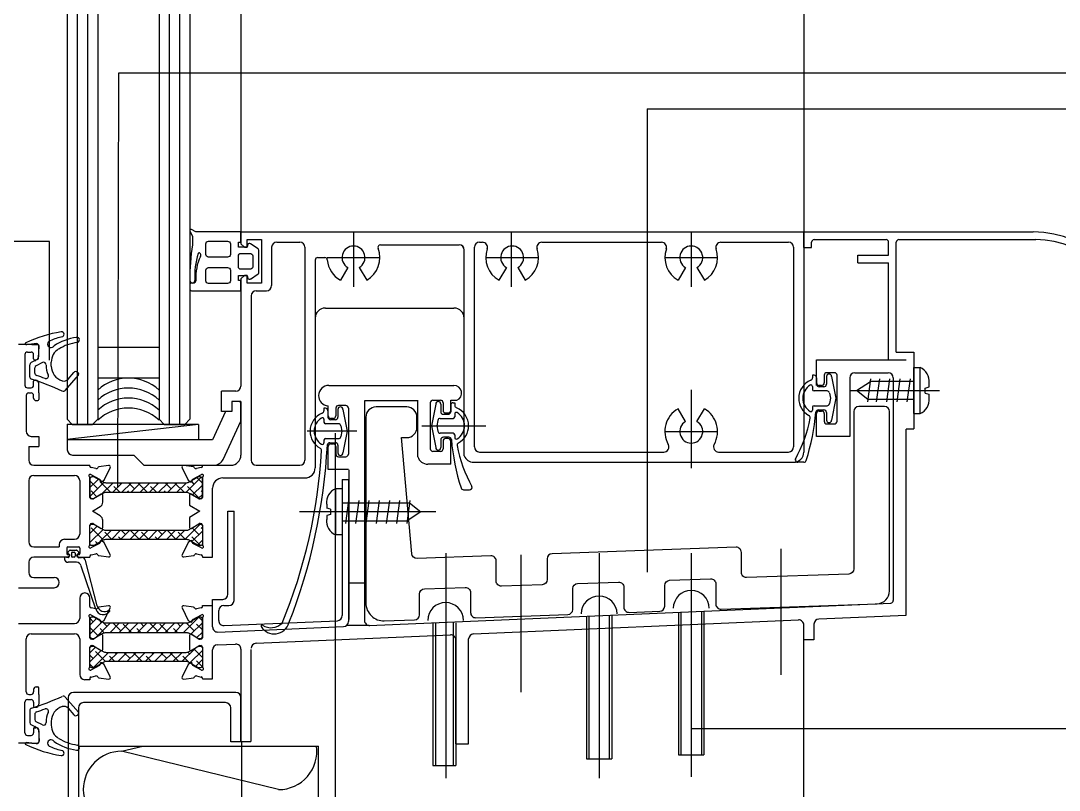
# Model space of a CAD drawing. Header units: metres. Extents: x 4581 to 5421, y 2124 to 3222.
# Drawn here: x 4803.7 to 5007, y 2920.6 to 3071.2 of the extents above; entities that cross this region are included whole.
import ezdxf

# ---------------------------------------------------------------- set-up
doc = ezdxf.new("R2010")
doc.units = ezdxf.units.M
for name, color, linetype in [('1', 1, 'Continuous'), ('10', 1, 'Continuous'), ('4', 4, 'Continuous'), ('CASTFIX', 1, 'Continuous'), ('型材', 1, 'Continuous'), ('填充', 1, 'Continuous'), ('胶条', 6, 'Continuous'), ('隔热条', 3, 'Continuous')]:
    doc.layers.add(name, color=color, linetype=linetype)

# ---------------------------------------------------------------- blocks, each defined once
blk = doc.blocks.new('M592')
blk.add_lwpolyline([(113.95, 24.96), (113.95, -5.82, -0.4), (112.98, -6.82), (92.98, -7.51, -0.42), (91.95, -6.51), (91.95, -2.58, 0.42), (90.91, -1.58), (54.91, -2.84, 0.4), (53.95, -3.84), (53.95, -7.91, -0.4), (52.98, -8.91), (44.98, -9.19, -0.42), (43.95, -8.19), (43.95, -4.26, 0.42), (42.91, -3.26), (28.47, -3.76, -0.4), (27.44, -2.85), (25.45, 19.88), (26.45, 19.88, 0.41), (28.45, 21.88), (28.45, 23.88, 0.41), (26.45, 25.88), (20.45, 25.88, 0.41), (18.45, 23.88), (18.45, -12.5, 0.42), (22.07, -15.99), (27.98, -15.79, 0.4), (28.95, -14.79), (28.95, -10.72, -0.4), (29.91, -9.72), (37.91, -9.44, -0.42), (38.95, -10.44), (38.95, -14.37, 0.42), (39.98, -15.37), (57.98, -14.74, 0.4), (58.95, -13.74), (58.95, -9.67, -0.4), (59.91, -8.67), (67.91, -8.39, -0.42), (68.95, -9.39), (68.95, -13.32, 0.42), (69.98, -14.32), (75.98, -14.11, 0.4), (76.95, -13.11), (76.95, -9.04, -0.4), (77.91, -8.04), (85.91, -7.76, -0.42), (86.95, -8.76), (86.95, -12.69, 0.42), (87.98, -13.69), (118.53, -12.63, 0.4), (120.95, -10.13), (120.95, 24.96, 0.41), (119.95, 25.96), (114.95, 25.96, 0.41)], format="xyb", close=True)

msp = doc.modelspace()

# ---------------------------------------------------------------- hatches: boundary and pattern name
at = {"layer": '隔热条'}
h = msp.add_hatch(dxfattribs=at)
h.set_pattern_fill('ANSI38', scale=0.4)
h.paths.add_polyline_path([(4836.09, 2978.96, -0.13), (4836.69, 2978.8), (4836.99, 2978.62, -0.09), (4837.06, 2978.6), (4837.53, 2978.31), (4838.49, 2977.76), (4838.85, 2977.76, 0.41), (4839.25, 2978.15), (4839.25, 2981.56, 0.41), (4838.85, 2981.96), (4838.49, 2981.96), (4837.27, 2981.25), (4837.27, 2981.18, -0.58), (4836.96, 2981.02), (4836.92, 2981.05), (4836.69, 2980.92, -0.13), (4836.09, 2980.76), (4820.42, 2980.76, -0.13), (4819.82, 2980.92), (4819.58, 2981.05), (4819.54, 2981.02, -0.58), (4819.24, 2981.18), (4819.23, 2981.25), (4818.01, 2981.96), (4817.65, 2981.96, 0.41), (4817.25, 2981.56), (4817.25, 2978.16, 0.41), (4817.65, 2977.76), (4818.01, 2977.76), (4818.97, 2978.31), (4819.45, 2978.6, -0.09), (4819.52, 2978.62), (4819.82, 2978.8, -0.13), (4820.42, 2978.96)])
h = msp.add_hatch(dxfattribs=at)
h.set_pattern_fill('ANSI38', scale=0.4)
h.paths.add_polyline_path([(4818.01, 2972.71), (4817.65, 2972.71, 0.41), (4817.25, 2972.31), (4817.25, 2968.91, 0.41), (4817.65, 2968.51), (4818.01, 2968.51), (4819.23, 2969.22), (4819.24, 2969.29, -0.58), (4819.54, 2969.45), (4819.58, 2969.42), (4819.82, 2969.55, -0.13), (4820.42, 2969.71), (4836.09, 2969.71, -0.13), (4836.69, 2969.55), (4836.92, 2969.42), (4836.96, 2969.45, -0.58), (4837.27, 2969.29), (4837.27, 2969.22), (4838.49, 2968.51), (4838.85, 2968.51, 0.41), (4839.25, 2968.91), (4839.25, 2972.32, 0.41), (4838.85, 2972.71), (4838.49, 2972.71), (4837.53, 2972.16), (4837.06, 2971.87, -0.09), (4836.99, 2971.85), (4836.69, 2971.67, -0.13), (4836.09, 2971.51), (4820.42, 2971.51, -0.13), (4819.82, 2971.67), (4819.52, 2971.85, -0.09), (4819.45, 2971.87), (4818.97, 2972.16)])
h = msp.add_hatch(dxfattribs=at)
h.set_pattern_fill('ANSI38', scale=0.4)
h.paths.add_polyline_path([(4836.09, 2951.51, -0.13), (4836.69, 2951.35), (4836.99, 2951.18, -0.09), (4837.06, 2951.15), (4837.53, 2950.87), (4838.49, 2950.31), (4838.85, 2950.31, 0.41), (4839.25, 2950.7), (4839.25, 2954.12, 0.41), (4838.85, 2954.51), (4838.49, 2954.51), (4837.27, 2953.81), (4837.27, 2953.74, -0.58), (4836.96, 2953.58), (4836.92, 2953.61), (4836.69, 2953.47, -0.13), (4836.09, 2953.31), (4820.42, 2953.31, -0.13), (4819.82, 2953.47), (4819.58, 2953.61), (4819.54, 2953.58, -0.58), (4819.24, 2953.74), (4819.23, 2953.81), (4818.01, 2954.51), (4817.65, 2954.51, 0.41), (4817.25, 2954.11), (4817.25, 2950.71, 0.41), (4817.65, 2950.31), (4818.01, 2950.31), (4818.97, 2950.86), (4819.45, 2951.15, -0.09), (4819.52, 2951.18), (4819.82, 2951.35, -0.13), (4820.42, 2951.51)])
h = msp.add_hatch(dxfattribs=at)
h.set_pattern_fill('ANSI38', scale=0.4)
h.paths.add_polyline_path([(4818.01, 2948.82), (4817.65, 2948.82, 0.41), (4817.25, 2948.42), (4817.25, 2945.02, 0.41), (4817.65, 2944.62), (4818.01, 2944.62), (4819.23, 2945.32), (4819.24, 2945.39, -0.58), (4819.54, 2945.55), (4819.58, 2945.52), (4819.82, 2945.66, -0.13), (4820.42, 2945.82), (4836.09, 2945.82, -0.13), (4836.69, 2945.66), (4836.92, 2945.52), (4836.96, 2945.55, -0.58), (4837.27, 2945.39), (4837.27, 2945.32), (4838.49, 2944.62), (4838.85, 2944.62, 0.41), (4839.25, 2945.01), (4839.25, 2948.43, 0.41), (4838.85, 2948.82), (4838.49, 2948.82), (4837.53, 2948.26), (4837.06, 2947.98, -0.09), (4836.99, 2947.95), (4836.69, 2947.78, -0.13), (4836.09, 2947.62), (4820.42, 2947.62, -0.13), (4819.82, 2947.78), (4819.52, 2947.95, -0.09), (4819.45, 2947.98), (4818.97, 2948.27)])

# ---------------------------------------------------------------- linework, layer by layer
for p, q in [((4812.77, 3200.7), (4812.77, 2993.24)), ((4814.77, 3200.7), (4814.77, 2992.24)), ((4816.77, 3200.7), (4816.77, 2992.24)), ((4818.78, 3200.7), (4818.78, 2993.24)), ((4830.78, 3200.7), (4830.78, 2993.24)), ((4832.78, 3200.7), (4832.78, 2992.24)), ((4834.78, 3200.7), (4834.78, 2992.24)), ((4836.79, 3200.7), (4836.79, 3036.97)), ((4846.81, 3200.7), (4846.81, 3029.88)), ((4956.97, 3200.7), (4956.97, 2986.82)), ((4836.79, 3061.97), (4836.79, 2993.24)), ((4836.79, 3061.64), (4836.79, 3042.98)), ((4836.79, 3041.98), (4836.79, 3036.97)), ((4836.82, 3030.1), (4837.31, 3028.99)), ((4837.95, 3029.88), (4837.11, 3030.36)), ((4837.31, 3028.99), (4837.31, 3027.38)), ((4846.81, 3029.88), (4837.95, 3029.88)), ((4846.81, 3029.88), (4956.97, 3029.88)), ((4846.81, 3029.88), (4846.81, 3027.58)), ((4846.81, 3027.88), (4846.81, 3029.88)), ((4868.84, 3029.88), (4868.84, 3019.12)), ((4899.7, 3029.88), (4899.7, 3019.12)), ((4934.94, 3029.88), (4934.94, 3019.12)), ((4957, 3026.87), (4957, 3029.88)), ((4957, 3029.88), (5001.89, 3029.88)), ((4846.32, 3027.88), (4846.81, 3027.88)), ((4846.32, 3026.88), (4846.32, 3027.88)), ((4848.01, 3026.88), (4846.32, 3026.88)), ((4846.81, 3027.58), (4847.51, 3026.88)), ((4847.51, 3026.88), (4848.01, 3026.88)), ((4848.01, 3028.38), (4850.81, 3028.38)), ((4848.01, 3026.88), (4848.01, 3028.38)), ((4848.15, 3027.41), (4848.01, 3026.88)), ((4850.16, 3026.57), (4848.69, 3027.59)), ((4850.81, 3028.38), (4850.81, 3019.88)), ((4852.81, 3026.88), (4852.81, 3019.38)), ((4853.81, 3027.88), (4858.33, 3027.88)), ((4859.33, 3026.88), (4859.33, 2986.24)), ((4874.12, 3027.38), (4889.5, 3027.35)), ((4892.5, 2987.82), (4892.5, 3026.88)), ((4893.5, 3027.88), (4894.07, 3027.88)), ((4905.7, 3027.88), (4929.12, 3027.88)), ((4940.75, 3027.88), (4953.97, 3027.88)), ((4954.97, 3026.88), (4954.97, 2987.82)), ((4956.97, 3026.87), (4958.5, 3026.87)), ((4958.5, 3026.87), (4958.5, 3027.88)), ((4959.01, 3028.38), (4973.07, 3028.38)), ((4973.57, 3025.36), (4973.57, 3027.88)), ((4975.07, 3006.35), (4975.07, 3027.88)), ((4975.58, 3028.38), (5002.38, 3028.38)), ((4850.31, 3021.96), (4850.31, 3026.31)), ((4861.83, 3024.88), (4863.21, 3024.88)), ((4863.69, 3024.88), (4873.99, 3024.88)), ((4890.5, 2986.08), (4890.5, 3026.38)), ((4894.74, 3024.88), (4905.04, 3024.88)), ((4929.79, 3024.88), (4940.09, 3024.88)), ((4967.54, 3025.36), (4973.57, 3025.36)), ((4967.54, 3023.86), (4967.54, 3025.36)), ((4861.33, 3024.38), (4861.33, 2983.74)), ((4867.71, 3022.93), (4866.27, 3020.42)), ((4869.97, 3022.93), (4871.42, 3020.42)), ((4898.76, 3022.93), (4897.31, 3020.42)), ((4901.01, 3022.93), (4902.46, 3020.42)), ((4933.81, 3022.93), (4932.36, 3020.42)), ((4936.06, 3022.93), (4937.51, 3020.42)), ((4967.54, 3023.86), (4973.57, 3023.86)), ((4973.57, 3004.85), (4973.57, 3023.86)), ((4846.32, 3021.38), (4848.01, 3021.38)), ((4846.32, 3020.38), (4846.32, 3021.38)), ((4847.51, 3021.38), (4846.81, 3020.68)), ((4846.81, 3020.68), (4846.81, 3016.88)), ((4848.01, 3021.38), (4847.51, 3021.38)), ((4848.01, 3019.88), (4848.01, 3021.38)), ((4848.01, 3021.38), (4848.15, 3020.86)), ((4848.69, 3020.67), (4850.18, 3021.71)), ((4836.81, 3019.58), (4836.81, 3018.68)), ((4837.41, 3019.88), (4837.11, 3019.88)), ((4846.81, 3020.38), (4846.32, 3020.38)), ((4846.81, 3018.38), (4846.81, 3020.38)), ((4850.81, 3019.88), (4848.01, 3019.88)), ((4837.11, 3018.38), (4846.81, 3018.38)), ((4846.81, 3016.88), (4846.81, 3001.74)), ((4848.81, 3017.38), (4848.81, 2986.24)), ((4849.81, 3018.38), (4851.81, 3018.38)), ((4863.33, 3014.99), (4888.5, 3014.99)), ((4848.81, 3008.38), (4848.81, 2985.24)), ((4859.33, 3008.38), (4859.33, 2985.24)), ((4861.33, 3008.38), (4861.33, 2983.74)), ((4805.89, 3007.88), (4803.27, 3007.88)), ((4805.89, 3007.88), (4803.77, 3007.88)), ((4806.78, 3008.04), (4804.8, 3007.81)), ((4805.02, 3006.38), (4805.73, 3006.38)), ((4805.89, 3007.88), (4807.03, 3007.88)), ((4805.89, 3007.88), (4807.03, 3007.88)), ((4807.18, 3005.27), (4807.28, 3007.54)), ((4807.23, 3005.49), (4807.23, 3007.68)), ((4807.23, 3005.49), (4807.23, 3007.68)), ((4818.78, 3007.33), (4830.78, 3007.33)), ((4975.07, 3006.35), (4978.5, 3006.35)), ((4978.5, 3006.35), (4978.5, 2991.35)), ((4804.52, 3005.88), (4804.52, 2999.88)), ((4807.07, 3004.99), (4805.75, 3004.33)), ((4806.23, 3005.09), (4806.23, 3005.88)), ((4806.43, 3004.89), (4806.63, 3004.89)), ((4807.96, 3004.32), (4806.75, 3003.71)), ((4807.18, 3005.17), (4807.18, 3005.27)), ((4809.68, 3003.65), (4809.68, 3004.42)), ((4959.47, 3004.85), (4977, 3004.85)), ((4959.47, 2999.84), (4959.47, 3004.85)), ((4805.47, 3001.54), (4805.47, 3003.89)), ((4806.47, 3002.26), (4806.47, 3003.27)), ((4812.97, 3001.06), (4814.1, 3002.38)), ((4814.96, 3002.3), (4814.8, 3002.43)), ((4962.98, 3002.34), (4961.47, 3002.34)), ((4966.98, 3002.34), (4973.49, 3002.34)), ((4806.23, 2999.88), (4806.23, 3000.68)), ((4806.43, 3000.88), (4806.63, 3000.88)), ((4806.43, 3000.88), (4806.63, 3000.88)), ((4807.23, 2998.39), (4807.23, 3000.28)), ((4812.43, 2998.89), (4814.99, 3001.88)), ((4818.78, 3001.32), (4830.78, 3001.32)), ((4846.81, 3001.74), (4846.81, 2999.74)), ((4958.98, 3001.84), (4958.68, 3001.84)), ((4958.68, 3001.84), (4958.68, 3001.34)), ((4959.48, 3001.34), (4959.48, 3000.08)), ((4960.97, 3001.84), (4960.97, 3000.34)), ((4961.42, 3001.58), (4961.42, 3000.08)), ((4962.42, 3001.58), (4963.23, 2997.33)), ((4963.48, 2992.83), (4963.48, 3001.84)), ((4965.98, 3001.34), (4965.98, 2989.83)), ((4974.49, 3001.34), (4974.49, 2957.76)), ((4805.02, 2999.38), (4805.73, 2999.38)), ((4805.27, 2998.38), (4805.73, 2998.38)), ((4807.23, 2998.39), (4807.23, 2997.08)), ((4845.81, 2998.74), (4843.01, 2998.74)), ((4843.01, 2994.74), (4843.01, 2998.74)), ((4864, 2999.85), (4888.5, 2999.85)), ((4934.94, 2998.99), (4934.94, 2983.64)), ((4958.68, 2999.65), (4958.68, 2999.08)), ((4961.52, 2998.78), (4958.98, 2998.78)), ((4960.47, 2999.84), (4959.97, 2999.84)), ((4960.92, 2999.58), (4959.98, 2999.58)), ((4962.01, 2998.37), (4962.21, 2997.34)), ((4804.77, 2997.88), (4804.77, 2990.88)), ((4806.23, 2997.38), (4806.23, 2997.88)), ((4806.73, 2996.88), (4807.03, 2996.88)), ((4846.81, 2996.74), (4845.01, 2996.74)), ((4846.81, 2996.74), (4846.81, 2986.24)), ((4871, 2996.85), (4871, 2953.87)), ((4881.5, 2996.85), (4871, 2996.85)), ((4881.44, 2985.9), (4881.44, 2996.83)), ((4883.86, 2996.47), (4883.86, 2987.45)), ((4884.92, 2996.2), (4884.11, 2991.95)), ((4884.36, 2996.97), (4885.87, 2996.97)), ((4885.92, 2996.2), (4885.92, 2994.7)), ((4886.37, 2996.47), (4886.37, 2994.96)), ((4887.87, 2994.96), (4887.87, 2996.97)), ((4887.87, 2996.97), (4889.08, 2996.97)), ((4888.36, 2996.46), (4888.66, 2996.46)), ((4888.66, 2996.46), (4888.66, 2995.96)), ((4962.22, 2997.34), (4962.01, 2996.29)), ((4963.23, 2997.33), (4962.42, 2993.08)), ((4843.81, 2994.74), (4843.01, 2994.74)), ((4863.04, 2995.41), (4863.04, 2994.91)), ((4863.34, 2995.41), (4863.04, 2995.41)), ((4863.84, 2994.91), (4863.84, 2993.65)), ((4863.88, 2993.91), (4863.88, 2995.85)), ((4865.38, 2995.42), (4865.38, 2993.91)), ((4865.78, 2995.15), (4865.78, 2993.65)), ((4867.34, 2995.92), (4865.88, 2995.92)), ((4866.78, 2995.15), (4867.59, 2990.9)), ((4867.84, 2995.42), (4867.84, 2986.4)), ((4886.42, 2994.2), (4887.36, 2994.2)), ((4886.87, 2994.46), (4887.37, 2994.46)), ((4887.86, 2995.96), (4887.86, 2994.7)), ((4888.66, 2994.28), (4888.66, 2993.7)), ((4933.81, 2992.78), (4932.36, 2995.29)), ((4936.06, 2992.78), (4937.51, 2995.29)), ((4958.68, 2995.58), (4958.68, 2995.02)), ((4958.98, 2995.88), (4961.52, 2995.88)), ((4959.47, 2989.83), (4959.47, 2994.33)), ((4959.85, 2995.08), (4960.92, 2995.08)), ((4959.97, 2994.83), (4960.47, 2994.83)), ((4960.97, 2994.33), (4960.97, 2992.83)), ((4961.42, 2994.58), (4961.42, 2993.08)), ((4961.42, 2994.38), (4961.42, 2993.08)), ((4838.49, 2992.24), (4812.74, 2989.28)), ((4813.77, 2992.24), (4812.77, 2993.24)), ((4813.77, 2992.24), (4812.77, 2993.24)), ((4812.81, 2992.26), (4812.81, 2989.71)), ((4838.49, 2992.24), (4812.81, 2992.24)), ((4812.81, 2992.24), (4812.81, 2989.28)), ((4813.77, 2992.24), (4817.78, 2992.24)), ((4817.78, 2992.24), (4818.78, 2993.24)), ((4817.78, 2992.24), (4818.78, 2993.24)), ((4831.78, 2992.24), (4830.78, 2993.24)), ((4831.78, 2992.24), (4835.79, 2992.24)), ((4835.79, 2992.24), (4836.79, 2993.24)), ((4838.49, 2992.24), (4838.49, 2989.24)), ((4863.04, 2993.22), (4863.04, 2992.65)), ((4865.88, 2992.35), (4863.34, 2992.35)), ((4865.28, 2993.15), (4864.34, 2993.15)), ((4864.88, 2993.41), (4864.38, 2993.41)), ((4885.33, 2993), (4885.13, 2991.96)), ((4885.82, 2993.4), (4888.36, 2993.4)), ((4961.47, 2992.33), (4962.98, 2992.33)), ((4961.92, 2992.58), (4961.92, 2992.58)), ((4869.48, 2990.91), (4859.74, 2990.91)), ((4866.37, 2991.95), (4866.57, 2990.91)), ((4866.58, 2990.91), (4866.37, 2989.86)), ((4867.59, 2990.9), (4866.78, 2986.65)), ((4882.22, 2991.96), (4894.72, 2991.96)), ((4884.11, 2991.95), (4884.92, 2987.7)), ((4885.12, 2991.96), (4885.33, 2990.91)), ((4888.36, 2990.5), (4885.82, 2990.5)), ((4888.66, 2990.2), (4888.66, 2989.64)), ((4929.79, 2990.83), (4940.09, 2990.83)), ((4977, 2991.35), (4978.5, 2991.35)), ((4805.77, 2989.88), (4807.27, 2989.88)), ((4807.27, 2989.88), (4807.27, 2987.88)), ((4863.04, 2989.15), (4863.04, 2988.59)), ((4863.34, 2989.45), (4865.88, 2989.45)), ((4864.21, 2988.65), (4865.28, 2988.65)), ((4864.38, 2988.4), (4864.88, 2988.4)), ((4865.78, 2988.15), (4865.78, 2986.65)), ((4885.92, 2989.2), (4885.92, 2987.7)), ((4885.92, 2989), (4885.92, 2987.7)), ((4886.37, 2988.96), (4886.37, 2987.45)), ((4887.49, 2989.7), (4886.42, 2989.7)), ((4887.37, 2989.46), (4886.87, 2989.46)), ((4887.87, 2984.45), (4887.87, 2988.96)), ((4965.98, 2989.83), (4959.47, 2989.83)), ((4805.27, 2987.88), (4805.27, 2985.24)), ((4805.27, 2987.88), (4807.27, 2987.88)), ((4863.88, 2983.4), (4863.88, 2987.9)), ((4865.38, 2987.9), (4865.38, 2986.4)), ((4865.88, 2985.9), (4867.34, 2985.9)), ((4885.87, 2986.95), (4884.36, 2986.95)), ((4893.5, 2986.82), (4929.57, 2986.82)), ((4940.3, 2986.82), (4953.97, 2986.82)), ((4806.27, 2984.24), (4817.25, 2984.24)), ((4817.25, 2984.07), (4817.25, 2984.24)), ((4839.25, 2984.24), (4844.81, 2984.24)), ((4839.25, 2984.07), (4839.25, 2984.24)), ((4849.81, 2984.24), (4858.33, 2984.24)), ((4887.87, 2984.45), (4883.36, 2984.45)), ((4892.36, 2984.82), (4954.97, 2984.82)), ((4956.97, 2984.81), (4955.8, 2984.81)), ((4806.27, 2982.24), (4814.25, 2982.24)), ((4867.84, 2983.4), (4863.88, 2983.4)), ((4868, 2954.04), (4868, 2983.35)), ((4805.27, 2981.24), (4805.27, 2969.24)), ((4815.25, 2981.24), (4815.25, 2970.74)), ((4843.25, 2981.74), (4859.33, 2981.74)), ((4866.64, 2981.47), (4866.64, 2954.81)), ((4866.64, 2981.47), (4867.84, 2981.47)), ((4867.84, 2981.47), (4867.84, 2953.65)), ((4841.25, 2966.24), (4841.25, 2979.74)), ((4890.37, 2979.43), (4891.54, 2979.43)), ((4844.25, 2958.99), (4844.25, 2975.24)), ((4844.25, 2975.24), (4845.45, 2975.24)), ((4845.45, 2957.79), (4845.45, 2975.24)), ((4815.25, 2971.88), (4815.25, 2970.74)), ((4812.24, 2969.74), (4814.25, 2969.74)), ((4806.27, 2968.24), (4811.24, 2968.24)), ((4811.24, 2968.74), (4811.24, 2968.24)), ((4812.74, 2968.04), (4812.74, 2966.94)), ((4812.94, 2968.24), (4815.04, 2968.24)), ((4813.37, 2967.64), (4814.61, 2967.64)), ((4815.24, 2968.04), (4815.24, 2966.94)), ((4819.12, 2968.94), (4817.41, 2968.05)), ((4819.24, 2969.29), (4819.23, 2969.11)), ((4820.01, 2969.15), (4819.54, 2969.45)), ((4821.22, 2966.72), (4820.01, 2969.15)), ((4952.5, 2967.86), (4952.5, 2943.2)), ((4812.97, 2966.24), (4806.27, 2966.24)), ((4812.24, 2966.12), (4812.24, 2965.99)), ((4812.97, 2966.14), (4812.36, 2966.22)), ((4812.9, 2967.13), (4812.9, 2967.17)), ((4813.12, 2966.74), (4812.94, 2966.74)), ((4812.96, 2967.31), (4813.23, 2967.58)), ((4813.07, 2966.88), (4812.96, 2966.99)), ((4813.06, 2966.29), (4813.21, 2966.59)), ((4813.15, 2966.25), (4813.3, 2966.55)), ((4813.61, 2967.04), (4813.61, 2966.44)), ((4813.81, 2967.24), (4814.17, 2967.24)), ((4814.17, 2966.24), (4813.81, 2966.24)), ((4814.37, 2967.04), (4814.37, 2966.44)), ((4814.84, 2966.25), (4814.69, 2966.55)), ((4815.02, 2967.31), (4814.75, 2967.58)), ((4814.93, 2966.29), (4814.78, 2966.59)), ((4814.87, 2966.74), (4815.04, 2966.74)), ((4814.91, 2966.88), (4815.02, 2966.99)), ((4815.02, 2966.24), (4817.25, 2966.24)), ((4815.02, 2966.14), (4815.59, 2966.18)), ((4815.08, 2967.13), (4815.08, 2967.17)), ((4818.68, 2956.75), (4816.39, 2965.6)), ((4817.25, 2966.4), (4817.25, 2966.24)), ((4817.49, 2966.7), (4818.42, 2966.9)), ((4819, 2966.55), (4820.91, 2966.29)), ((4839.25, 2966.4), (4839.25, 2966.24)), ((4839.25, 2966.24), (4841.25, 2966.24)), ((4886.92, 2967), (4886.92, 2923)), ((4901.59, 2966.72), (4901.59, 2939.86)), ((4916.91, 2967), (4916.91, 2923)), ((4934.94, 2967), (4934.94, 2923.26)), ((4805.27, 2965.24), (4805.27, 2963.27)), ((4814.6, 2965.24), (4812.99, 2965.24)), ((4818.4, 2956.06), (4815.56, 2964.52)), ((4806.27, 2962.27), (4810.25, 2962.27)), ((4916.91, 2962.21), (4916.91, 2961.43)), ((4934.94, 2962.98), (4934.94, 2962.21)), ((4803.27, 2960.27), (4810.25, 2960.27)), ((4811.25, 2961.27), (4811.25, 2961.27)), ((4871, 2961.15), (4867.84, 2961.15)), ((4815.25, 2958.24), (4815.25, 2954.27)), ((4816.25, 2959.24), (4816.25, 2959.24)), ((4817.25, 2956.62), (4817.25, 2958.24)), ((4841.25, 2957.99), (4843.25, 2957.99)), ((4841.25, 2952.6), (4841.25, 2957.99)), ((4818.42, 2956.12), (4817.49, 2956.33)), ((4820.91, 2956.73), (4819, 2956.48)), ((4839.25, 2956.79), (4841.25, 2956.79)), ((4839.25, 2956.62), (4839.25, 2956.79)), ((4842.45, 2953.85), (4842.45, 2955.79)), ((4843.45, 2956.79), (4844.45, 2956.79)), ((4871.89, 2952.87), (4974.02, 2957.26)), ((4932.43, 2955.47), (4932.43, 2927.54)), ((4932.93, 2955.49), (4932.93, 2927.54)), ((4936.94, 2955.66), (4936.94, 2927.54)), ((4937.44, 2955.69), (4937.44, 2927.54)), ((4843.5, 2952.85), (4865.68, 2953.8)), ((4884.36, 2953.4), (4884.36, 2925.48)), ((4884.86, 2953.43), (4884.86, 2925.48)), ((4888.37, 2953.4), (4888.37, 2925.48)), ((4888.87, 2953.43), (4888.87, 2925.48)), ((4892.33, 2951.24), (4955.92, 2953.97)), ((4914.41, 2954.7), (4914.41, 2926.77)), ((4914.91, 2954.72), (4914.91, 2926.77)), ((4918.91, 2954.89), (4918.91, 2926.77)), ((4919.41, 2954.91), (4919.41, 2926.77)), ((4959.93, 2954.15), (4977, 2954.88)), ((4803.27, 2953.27), (4814.25, 2953.27)), ((4842.3, 2951.6), (4866.88, 2952.65)), ((4855.2, 2951.98), (4855.2, 2951.98)), ((4871.89, 2952.87), (4867.46, 2952.87)), ((4956.97, 2950.08), (4956.97, 2952.97)), ((4958.97, 2953.15), (4958.97, 2950.08)), ((4804.77, 2939.88), (4804.77, 2950.27)), ((4805.77, 2951.27), (4814.25, 2951.27)), ((4815.25, 2950.27), (4815.25, 2943.27)), ((4849.77, 2949.41), (4887.83, 2951.05)), ((4888.87, 2950.05), (4888.87, 2929.74)), ((4888.87, 2929.74), (4888.87, 2950.05)), ((4891.37, 2929.74), (4891.37, 2950.24)), ((4891.37, 2929.74), (4891.37, 2950.24)), ((4958.97, 2950.08), (4956.97, 2950.08)), ((4841.25, 2942.41), (4841.25, 2948.09)), ((4842.21, 2949.09), (4845.77, 2949.24)), ((4846.81, 2948.24), (4846.81, 2930.16)), ((4848.73, 2948.2), (4848.73, 2930.16)), ((4817.25, 2942.27), (4816.25, 2942.27)), ((4817.25, 2942.51), (4817.25, 2942.27)), ((4839.25, 2942.51), (4839.25, 2942.41)), ((4839.25, 2942.41), (4841.25, 2942.41)), ((4805.27, 2939.38), (4805.73, 2939.38)), ((4806.23, 2940.38), (4806.23, 2939.88)), ((4806.73, 2940.88), (4807.03, 2940.88)), ((4807.23, 2939.37), (4807.23, 2940.68)), ((4807.23, 2939.37), (4807.23, 2937.48)), ((4804.52, 2931.88), (4804.52, 2937.88)), ((4805.02, 2938.38), (4805.73, 2938.38)), ((4806.23, 2937.88), (4806.23, 2937.08)), ((4812.43, 2938.88), (4814.99, 2935.89)), ((4813, 2938.79), (4813, 2752.73)), ((4846.81, 2930.14), (4846.81, 2938.79)), ((4805.47, 2936.23), (4805.47, 2933.88)), ((4806.43, 2936.88), (4806.63, 2936.88)), ((4806.43, 2936.88), (4806.63, 2936.88)), ((4806.47, 2935.51), (4806.47, 2934.5)), ((4812.97, 2936.71), (4814.1, 2935.39)), ((4814.96, 2935.47), (4814.8, 2935.34)), ((4815, 2936.79), (4815, 2752.73)), ((4844.81, 2930.14), (4844.81, 2936.79)), ((4807.07, 2932.77), (4805.75, 2933.44)), ((4807.96, 2933.45), (4806.75, 2934.05)), ((4809.68, 2934.12), (4809.68, 2933.35)), ((4805.02, 2931.38), (4805.73, 2931.38)), ((4806.23, 2932.68), (4806.23, 2931.88)), ((4806.43, 2932.88), (4806.63, 2932.88)), ((4807.18, 2932.6), (4807.18, 2932.5)), ((4807.18, 2932.5), (4807.28, 2930.23)), ((4807.23, 2932.28), (4807.23, 2930.08)), ((4807.23, 2932.28), (4807.23, 2930.08)), ((4805.89, 2929.88), (4803.27, 2929.88)), ((4805.89, 2929.88), (4803.77, 2929.88)), ((4806.78, 2929.73), (4804.8, 2929.96)), ((4805.89, 2929.88), (4807.03, 2929.88)), ((4805.89, 2929.88), (4807.03, 2929.88)), ((4846.81, 2930.14), (4844.81, 2930.14)), ((4846.81, 2930.16), (4848.73, 2930.16)), ((4847, 2752.73), (4847, 2930.16)), ((4888.87, 2929.74), (4891.37, 2929.74)), ((4888.87, 2929.74), (4891.37, 2929.74)), ((4932.43, 2927.54), (4937.44, 2927.54)), ((4884.36, 2925.48), (4888.87, 2925.48)), ((4914.41, 2926.77), (4919.41, 2926.77))]:
    msp.add_line(p, q)
for points in [[(4839.93, 3027.57, -0.41), (4840.43, 3028.07), (4844.16, 3028.07, -0.38), (4844.76, 3027.57), (4844.76, 3025.47, -0.38), (4844.16, 3024.97), (4840.43, 3024.97, -0.41), (4839.93, 3025.47)], [(4846.31, 3025.18, -0.41), (4846.81, 3025.68), (4848.51, 3025.68, -0.38), (4849.11, 3025.18), (4849.11, 3023.08, -0.38), (4848.51, 3022.58), (4846.81, 3022.58, -0.41), (4846.31, 3023.08)], [(4839.93, 3022.41, -0.41), (4840.43, 3022.91), (4844.16, 3022.91, -0.38), (4844.76, 3022.41), (4844.76, 3020.31, -0.38), (4844.16, 3019.81), (4840.43, 3019.81, -0.41), (4839.93, 3020.31)]]:
    msp.add_lwpolyline(points, format="xyb", close=True)
for points in [[(4815, 2929.29), (4862, 2929.29)], [(4862, 2752.73), (4862, 2929.29)]]:
    msp.add_lwpolyline(points)
for centre, radius, start, end in [((4837.01, 3030.18), 0.2, 60.53, 203.48), ((5001.89, 3009.88), 20, 0, 90), ((4876.69, 3021.02), 39.89, 170.83, 180.87), ((4848.51, 3027.23), 0.4, 63.86, 153.44), ((4850.01, 3026.31), 0.3, 0, 60), ((4853.81, 3026.88), 1, 90, 180), ((4858.33, 3026.88), 1, 0, 90), ((4868.84, 3024.88), 2.25, 300, 240), ((4868.84, 3024.88), 5.15, 300, 20.77), ((4874.12, 3026.88), 0.5, 89.88, 200.77), ((4874.12, 3026.88), 0.5, 90, 200.76), ((4889.5, 3026.38), 1, 0, 90), ((4889.5, 3026.35), 1, 0, 90), ((4893.5, 3026.88), 1, 90, 180), ((4894.07, 3026.88), 1, 340.95, 90), ((4899.89, 3024.88), 5.15, 160.95, 240), ((4899.89, 3024.88), 2.25, 300, 240), ((4899.89, 3024.88), 5.15, 300, 19.05), ((4905.7, 3026.88), 1, 90, 199.05), ((4929.12, 3026.88), 1, 340.95, 90), ((4934.94, 3024.88), 5.15, 160.95, 240), ((4934.94, 3024.88), 2.25, 300, 240), ((4934.94, 3024.88), 5.15, 300, 19.05), ((4940.75, 3026.88), 1, 90, 199.05), ((4953.97, 3026.88), 1, 0, 90), ((4959.01, 3027.88), 0.5, 90, 180), ((4973.07, 3027.88), 0.5, 0, 90), ((4975.58, 3027.88), 0.5, 90, 180), ((5002.38, 3010.38), 18, 0, 90), ((4851.46, 3021.38), 13.69, 161.81, 184.15), ((4847.24, 3021.13), 9.26, 154.68, 184.01), ((4838.64, 3025.6), 0.2, 51.62, 162), ((4838.46, 3025.36), 0.5, 327.09, 51.62), ((4861.83, 3024.38), 0.5, 90, 180), ((4863.21, 3024.38), 0.5, 5.08, 90), ((4868.84, 3024.88), 5.15, 185.08, 240), ((4837.41, 3020.48), 0.6, 270, 0), ((4848.51, 3021.04), 0.4, 206.56, 296.14), ((4850.01, 3021.96), 0.3, 304.81, 360), ((4837.3, 3020.4), 0.5, 177.83, 359.13), ((4837.11, 3019.58), 0.3, 90, 180), ((4837.11, 3018.68), 0.3, 180, 270), ((4851.81, 3019.38), 1, 270, 0), ((4849.81, 3017.38), 1, 90, 180), ((4863.33, 3012.99), 2, 90, 180), ((4888.5, 3012.99), 2, 0, 90), ((4815.62, 2985.2), 25.45, 99.05, 115.42), ((4811.68, 3009.84), 0.5, 278.14, 98.14), ((4809.64, 3007.93), 0.67, 102.88, 329.64), ((4813.82, 2999.6), 9.97, 101.28, 115.7), ((4816.12, 2998.74), 10.63, 98.14, 123.69), ((4816.12, 2998.74), 9.63, 98.14, 121.19), ((4814.68, 3008.77), 0.5, 278.14, 98.14), ((4805.02, 3005.88), 0.5, 90, 180), ((4804.78, 3008.01), 0.2, 115.42, 276.6), ((4805.73, 3005.88), 0.5, 0, 90), ((4806.78, 3007.54), 0.5, 0, 90), ((4807.03, 3007.68), 0.2, 0, 90), ((4807.03, 3007.68), 0.2, 0, 90), ((4812.68, 3004.42), 3, 121.19, 180), ((4805.97, 3003.89), 0.5, 116.57, 180), ((4806.43, 3005.09), 0.2, 180, 270), ((4806.67, 3004.57), 0.2, 116.57, 180), ((4806.63, 3005.49), 0.6, 270, 0), ((4806.98, 3005.17), 0.2, 296.57, 0), ((4808.19, 3003.88), 0.5, 357.15, 116.57), ((4806.97, 3003.27), 0.5, 116.57, 180), ((4806.97, 3002.26), 0.5, 180, 251.45), ((4812.68, 3003.65), 4, 177.15, 206.02), ((4812.68, 3003.65), 3, 180, 253.46), ((4814.48, 3002.05), 0.5, 49.4, 139.4), ((4814.76, 3002.07), 0.3, 319.4, 49.4), ((4961.47, 3001.84), 0.5, 90, 180), ((4962.98, 3001.84), 0.5, 0, 90), ((4966.98, 3001.34), 1, 90, 180), ((4973.49, 3001.34), 1, 0, 90), ((4805.97, 3001.54), 0.5, 180, 252.13), ((4787.4, 2943.94), 60.02, 65.97, 72.13), ((4806.43, 3000.68), 0.2, 90, 180), ((4806.67, 3000.99), 0.2, 180, 251.33), ((4806.63, 3000.28), 0.6, 0, 90), ((4806.63, 3000.28), 0.6, 0, 90), ((4787.4, 2943.94), 61.02, 69.8, 71.45), ((4808.64, 3001.68), 0.5, 249.8, 26.02), ((4818.03, 3021.65), 21.77, 253.46, 253.74), ((4812.21, 3001.71), 1, 253.74, 319.4), ((4824.78, 2992.51), 8.79, 46.97, 133.03), ((4959.79, 2997.34), 3.81, 111.96, 180), ((4958.18, 3001.34), 0.5, 291.96, 0), ((4958.98, 3001.34), 0.5, 0, 90), ((4959.97, 3000.34), 0.5, 180, 270), ((4960.47, 3000.34), 0.5, 270, 0), ((4961.92, 3001.58), 0.5, 90, 180), ((4961.92, 3001.58), 0.5, 0, 90), ((4805.02, 2999.88), 0.5, 180, 270), ((4805.27, 2997.88), 0.5, 90, 180), ((4805.73, 2999.88), 0.5, 270, 0), ((4805.73, 2997.88), 0.5, 0, 90), ((4812.05, 2999.21), 0.5, 245.97, 319.4), ((4824.78, 2990.55), 8.79, 46.97, 133.03), ((4845.81, 2999.74), 1, 270, 0), ((4864, 2997.85), 2, 90, 266.54), ((4888.5, 2998.35), 1.5, 292.97, 90), ((4959.79, 2997.34), 3.01, 121.39, 180), ((4958.38, 2999.65), 0.3, 0, 121.39), ((4958.98, 2999.08), 0.3, 180, 270), ((4959.98, 3000.08), 0.5, 180, 270), ((4960.92, 3000.08), 0.5, 270, 0), ((4961.52, 2998.28), 0.5, 10.89, 90), ((4806.73, 2997.38), 0.5, 180, 270), ((4807.03, 2997.08), 0.2, 270, 0), ((4824.78, 2988.58), 8.79, 46.97, 133.03), ((4884.36, 2996.47), 0.5, 90, 180), ((4885.42, 2996.2), 0.5, 90, 180), ((4885.42, 2996.2), 0.5, 0, 90), ((4885.87, 2996.47), 0.5, 0, 90), ((4888.36, 2995.96), 0.5, 90, 180), ((4959.79, 2997.34), 3.81, 180, 241.38), ((4959.79, 2997.34), 3.01, 180, 238.61), ((4961.52, 2996.38), 0.5, 270, 349.11), ((4824.78, 2986.62), 8.79, 46.97, 133.03), ((4864.15, 2990.91), 3.81, 111.96, 180), ((4862.54, 2994.91), 0.5, 291.96, 0), ((4863.34, 2994.91), 0.5, 0, 90), ((4865.88, 2995.42), 0.5, 90, 180), ((4866.28, 2995.15), 0.5, 90, 180), ((4866.28, 2995.15), 0.5, 0, 90), ((4867.34, 2995.42), 0.5, 0, 90), ((4886.42, 2994.7), 0.5, 180, 270), ((4886.87, 2994.96), 0.5, 180, 270), ((4887.36, 2994.7), 0.5, 270, 0), ((4887.37, 2994.96), 0.5, 270, 0), ((4889.16, 2995.96), 0.5, 180, 248.04), ((4888.96, 2994.28), 0.3, 58.61, 180), ((4887.55, 2991.96), 3.81, 0, 68.04), ((4887.55, 2991.96), 3.01, 0, 58.61), ((4934.94, 2990.83), 5.15, 120, 209.29), ((4934.94, 2990.83), 5.15, 330.71, 60), ((4915.46, 2998.56), 44.07, 342.32, 354.88), ((4958.38, 2995.02), 0.3, 238.61, 0), ((4958.98, 2995.58), 0.3, 90, 180), ((4959.85, 2994.58), 0.5, 90, 174.88), ((4959.97, 2994.33), 0.5, 90, 180), ((4960.47, 2994.33), 0.5, 0, 90), ((4960.92, 2994.58), 0.5, 0, 90), ((4864.15, 2990.91), 3.01, 121.39, 180), ((4862.74, 2993.22), 0.3, 0, 121.39), ((4863.34, 2992.65), 0.3, 180, 270), ((4864.34, 2993.65), 0.5, 180, 270), ((4864.38, 2993.91), 0.5, 180, 270), ((4864.88, 2993.91), 0.5, 270, 0), ((4865.28, 2993.65), 0.5, 270, 0), ((4865.88, 2991.85), 0.5, 10.89, 90), ((4885.82, 2992.9), 0.5, 90, 169.11), ((4888.36, 2993.7), 0.3, 270, 0), ((4934.94, 2990.83), 2.25, 120, 60), ((4931.7, 2998.52), 27, 331.01, 349.19), ((4957.73, 2993.55), 0.5, 349.19, 61.38), ((4961.47, 2992.83), 0.5, 180, 270), ((4961.92, 2993.08), 0.5, 180, 270), ((4961.92, 2993.08), 0.5, 270, 0), ((4962.98, 2992.83), 0.5, 270, 0), ((4805.77, 2990.88), 1, 180, 270), ((4864.15, 2990.91), 3.81, 180, 241.31), ((4864.15, 2990.91), 3.01, 180, 238.61), ((4885.82, 2991), 0.5, 190.89, 270), ((4888.36, 2990.2), 0.3, 0, 90), ((4887.55, 2991.96), 3.01, 301.39, 0), ((4887.55, 2991.96), 3.81, 298.62, 0), ((4752.44, 2994.02), 111.43, 338.62, 356.99), ((4862.74, 2988.59), 0.3, 238.61, 0), ((4863.34, 2989.15), 0.3, 90, 180), ((4864.21, 2988.15), 0.5, 90, 176.99), ((4864.38, 2987.9), 0.5, 90, 180), ((4864.88, 2987.9), 0.5, 0, 90), ((4865.28, 2988.15), 0.5, 0, 90), ((4865.88, 2989.95), 0.5, 270, 349.11), ((4886.42, 2989.2), 0.5, 90, 180), ((4886.87, 2988.96), 0.5, 90, 180), ((4887.37, 2988.96), 0.5, 0, 90), ((4887.49, 2989.2), 0.5, 5.12, 90), ((4931.88, 2993.18), 44.07, 185.12, 197.68), ((4888.96, 2989.64), 0.3, 180, 301.39), ((4889.61, 2988.17), 0.5, 118.62, 190.81), ((4915.64, 2993.14), 27, 190.81, 208.99), ((4929.57, 2987.82), 1, 270, 29.29), ((4940.3, 2987.82), 1, 150.71, 270), ((4844.81, 2986.24), 2, 270, 0), ((4758.69, 2993.11), 104.07, 337.53, 356.69), ((4862.08, 2987.12), 0.5, 357.48, 61.31), ((4865.88, 2986.4), 0.5, 180, 270), ((4866.28, 2986.65), 0.5, 180, 270), ((4866.28, 2986.65), 0.5, 270, 0), ((4867.34, 2986.4), 0.5, 270, 0), ((4883.36, 2986.45), 2, 196.06, 270), ((4884.36, 2987.45), 0.5, 180, 270), ((4885.42, 2987.7), 0.5, 180, 270), ((4885.42, 2987.7), 0.5, 270, 0), ((4885.87, 2987.45), 0.5, 270, 0), ((4892.36, 2986.82), 2, 201.64, 270), ((4893.5, 2987.82), 1, 180, 270), ((4953.97, 2987.82), 1, 270, 0), ((4954.97, 2986.82), 2, 270, 0.01), ((4806.27, 2985.24), 1, 180, 270), ((4849.81, 2985.24), 1, 180, 270), ((4858.33, 2985.24), 1, 270, 0), ((4955.8, 2985.31), 0.5, 165.07, 270), ((4956.97, 2985.31), 0.5, 270, 344.95), ((4806.27, 2981.24), 1, 90, 180), ((4814.25, 2981.24), 1, 360, 90), ((4859.33, 2983.74), 2, 270, 0), ((4843.25, 2979.74), 2, 90, 180), ((4890.37, 2979.93), 0.5, 195.05, 270), ((4891.54, 2979.93), 0.5, 270, 14.93), ((4812.24, 2968.74), 1, 90, 180), ((4814.25, 2970.74), 1, 270, 360), ((4806.27, 2969.24), 1, 180, 270), ((4812.94, 2968.04), 0.2, 90, 180), ((4813.37, 2967.44), 0.2, 90, 134.98), ((4814.61, 2967.44), 0.2, 45.02, 90), ((4815.04, 2968.04), 0.2, 0, 90), ((4817.29, 2968.27), 0.25, 98, 299.91), ((4819.03, 2969.12), 0.2, 297.48, 357.48), ((4819.44, 2969.28), 0.2, 57.48, 177.48), ((4806.27, 2965.24), 1, 90, 180), ((4812.34, 2966.12), 0.1, 82.16, 180), ((4812.99, 2965.99), 0.75, 180, 270), ((4812.94, 2966.94), 0.2, 180, 270), ((4813.1, 2967.17), 0.2, 134.98, 180), ((4813.1, 2967.13), 0.2, 180, 225.38), ((4812.97, 2966.34), 0.1, 270, 333.43), ((4812.97, 2966.34), 0.2, 270, 333.43), ((4813.21, 2967.02), 0.2, 225.38, 256.52), ((4813.12, 2966.64), 0.1, 333.43, 90), ((4813.12, 2966.64), 0.2, 333.43, 76.52), ((4813.81, 2967.04), 0.2, 90, 180), ((4813.81, 2966.44), 0.2, 180, 270), ((4814.17, 2967.04), 0.2, 0, 90), ((4814.17, 2966.44), 0.2, 270, 0), ((4814.87, 2966.64), 0.2, 103.48, 206.57), ((4814.87, 2966.64), 0.1, 90, 206.57), ((4814.77, 2967.02), 0.2, 283.48, 314.62), ((4815.02, 2966.34), 0.2, 206.57, 270), ((4815.02, 2966.34), 0.1, 206.57, 270), ((4814.88, 2967.17), 0.2, 0, 45.02), ((4814.88, 2967.13), 0.2, 314.62, 0), ((4815.04, 2966.94), 0.2, 270, 0), ((4815.65, 2965.43), 0.75, 12.8, 94.66), ((4817.55, 2966.4), 0.3, 102.48, 180), ((4818.49, 2966.61), 0.3, 22.92, 102.48), ((4819.04, 2966.84), 0.3, 202.92, 262.48), ((4820.95, 2966.59), 0.3, 262.48, 24.74), ((4814.6, 2964.24), 1, 16.33, 90), ((4806.27, 2963.27), 1, 180, 270), ((4810.25, 2961.27), 1, 360, 90), ((4810.25, 2961.27), 1, 270, 360), ((4934.94, 2956.24), 3.51, 0, 180), ((4816.25, 2958.24), 1, 90, 180), ((4816.25, 2958.24), 1, 360, 90), ((4843.25, 2958.99), 1, 270, 0), ((4844.45, 2957.79), 1, 270, 0), ((4916.91, 2955.14), 3.51, 0, 180), ((4973.99, 2957.76), 0.5, 272.46, 0), ((4817.55, 2956.62), 0.3, 180, 257.52), ((4819.84, 2956.49), 1.5, 196.33, 328.71), ((4818.49, 2956.42), 0.3, 257.52, 337.08), ((4820.14, 2957.09), 1.5, 192.8, 303.96), ((4819.04, 2956.18), 0.3, 97.52, 157.08), ((4820.95, 2956.43), 0.3, 335.26, 97.52), ((4821.04, 2955.76), 0.1, 328.71, 123.96), ((4843.45, 2955.79), 1, 90, 180), ((4886.87, 2953.85), 3.51, 0, 180), ((4814.25, 2954.27), 1, 270, 360), ((4843.45, 2953.85), 1, 180, 272.46), ((4853.32, 2954.24), 3, 211.29, 343.67), ((4865.64, 2954.81), 1, 272.46, 0), ((4866.84, 2953.65), 1, 272.46, 0), ((4872, 2953.87), 1, 180, 272.46), ((4955.97, 2952.97), 1, 0, 92.46), ((4959.97, 2953.15), 1, 92.46, 180), ((4842.25, 2952.6), 1, 180, 272.46), ((4850.93, 2952.79), 0.2, 56.04, 211.29), ((4852.71, 2955.44), 3, 236.04, 315.55), ((4805.77, 2950.27), 1, 90, 180), ((4814.25, 2950.27), 1, 360, 90), ((4849.81, 2948.41), 1, 92.46, 180), ((4887.87, 2950.05), 1, 0, 92.46), ((4887.87, 2950.05), 1, 0, 92.46), ((4892.37, 2950.24), 1, 92.46, 180), ((4892.37, 2950.24), 1, 92.46, 180), ((4842.25, 2948.09), 1, 92.46, 180), ((4845.81, 2948.24), 1, 359.76, 92.46), ((4845.81, 2948.24), 1, 0, 92.46), ((4816.25, 2943.27), 1, 180, 270), ((4805.27, 2939.88), 0.5, 180, 270), ((4805.73, 2939.88), 0.5, 270, 0), ((4806.73, 2940.38), 0.5, 90, 180), ((4807.03, 2940.68), 0.2, 0, 90), ((4814, 2938.79), 1, 90, 180), ((4805.02, 2937.88), 0.5, 90, 180), ((4805.73, 2937.88), 0.5, 0, 90), ((4787.4, 2993.83), 60.02, 287.87, 294.03), ((4806.63, 2937.48), 0.6, 270, 0), ((4806.63, 2937.48), 0.6, 270, 0), ((4812.05, 2938.56), 0.5, 40.6, 114.03), ((4816, 2936.79), 1, 90, 180), ((4805.97, 2936.23), 0.5, 107.87, 180), ((4806.43, 2937.08), 0.2, 180, 270), ((4806.67, 2936.78), 0.2, 108.67, 180), ((4806.97, 2935.51), 0.5, 108.55, 180), ((4787.4, 2993.83), 61.02, 288.55, 290.2), ((4808.64, 2936.09), 0.5, 333.98, 110.2), ((4812.68, 2934.12), 4, 153.98, 182.85), ((4812.68, 2934.12), 3, 106.54, 180), ((4818.03, 2916.12), 21.77, 106.26, 106.54), ((4812.21, 2936.06), 1, 40.6, 106.26), ((4814.48, 2935.72), 0.5, 220.6, 310.6), ((4814.76, 2935.7), 0.3, 310.6, 40.6), ((4805.97, 2933.88), 0.5, 180, 243.43), ((4806.97, 2934.5), 0.5, 180, 243.43), ((4806.67, 2933.2), 0.2, 180, 243.43), ((4808.19, 2933.89), 0.5, 243.43, 2.85), ((4812.68, 2933.35), 3, 180, 238.81), ((4805.02, 2931.88), 0.5, 180, 270), ((4805.73, 2931.88), 0.5, 270, 0), ((4806.43, 2932.68), 0.2, 90, 180), ((4806.63, 2932.28), 0.6, 0, 90), ((4806.98, 2932.6), 0.2, 360, 63.43), ((4804.78, 2929.76), 0.2, 83.4, 244.58), ((4815.62, 2952.56), 25.45, 244.58, 260.95), ((4806.78, 2930.23), 0.5, 270, 360), ((4807.03, 2930.08), 0.2, 270, 0), ((4807.03, 2930.08), 0.2, 270, 0), ((4809.64, 2929.84), 0.67, 30.36, 257.12), ((4813.82, 2938.17), 9.97, 244.3, 258.72), ((4816.12, 2939.02), 10.63, 236.31, 261.86), ((4816.12, 2939.02), 9.63, 238.81, 261.86), ((4814.68, 2928.99), 0.5, 261.86, 81.86), ((4811.68, 2927.93), 0.5, 261.86, 81.86)]:
    msp.add_arc(centre, radius, start, end)
at = {"layer": '1'}
for p, q in [((4956.97, 2882.88), (4956.97, 2950.32)), ((4845.81, 2939.79), (4814, 2939.79)), ((4843.81, 2937.79), (4816, 2937.79))]:
    msp.add_line(p, q, dxfattribs=at)
for centre in [(4845.81, 2938.79), (4843.81, 2936.79)]:
    msp.add_arc(centre, 1, 0, 90, dxfattribs=at)
at = {"layer": '10'}
for p, q in [((4822.71, 2980.04), (4822.9, 3061.02)), ((4822.9, 3061.02), (5094.33, 3061.02)), ((4926.29, 3053.98), (5339.68, 3053.98)), ((4926.29, 3053.98), (4926.29, 2963.33)), ((4926.29, 3037.91), (4926.29, 2963.33)), ((4809.34, 3028), (4589.75, 3028)), ((4809.34, 3004.8), (4809.34, 3028)), ((4865.23, 2990.53), (4865.23, 2895.03)), ((4934.94, 2932.75), (5374.79, 2932.75))]:
    msp.add_line(p, q, dxfattribs=at)
at = {"layer": '4'}
msp.add_line((4977, 2954.88), (4977, 2991.3), dxfattribs=at)
at = {"layer": 'CASTFIX'}
for p, q in [((4978.5, 2994.35), (4978.5, 3003.35)), ((4978.5, 3003.35), (4979.75, 3003.35)), ((4979.75, 2994.35), (4979.75, 3003.35)), ((4967.32, 2998.85), (4970.01, 3000.6)), ((4969.48, 2996.65), (4970.08, 3001.16)), ((4978.5, 3000.6), (4970.01, 3000.6)), ((4971.23, 2996.65), (4971.83, 3001.16)), ((4973.23, 2996.65), (4973.83, 3001.16)), ((4975.23, 2996.65), (4975.83, 3001.16)), ((4977.23, 2996.65), (4977.83, 3001.16)), ((4981.5, 2999.55), (4981.5, 3000.35)), ((4965.96, 2998.85), (4983.56, 2998.85)), ((4969.53, 2997.1), (4967.32, 2998.85)), ((4980.75, 2999.35), (4981.5, 2999.55)), ((4980.75, 2998.35), (4980.75, 2999.35)), ((4980.75, 2998.35), (4981.5, 2998.15)), ((4981.5, 2997.35), (4981.5, 2998.15)), ((4978.5, 2997.1), (4969.53, 2997.1)), ((4978.5, 2994.35), (4979.75, 2994.35)), ((4866.59, 2979.63), (4865.34, 2979.63)), ((4865.34, 2979.63), (4865.34, 2970.63)), ((4866.59, 2979.63), (4866.59, 2970.63)), ((4863.59, 2976.63), (4863.59, 2975.83)), ((4864.34, 2975.63), (4863.59, 2975.83)), ((4866.59, 2976.88), (4879.81, 2976.88)), ((4867.86, 2977.32), (4867.26, 2972.81)), ((4869.86, 2977.32), (4869.26, 2972.81)), ((4871.86, 2977.32), (4871.26, 2972.81)), ((4873.86, 2977.32), (4873.26, 2972.81)), ((4875.86, 2977.32), (4875.26, 2972.81)), ((4877.86, 2977.32), (4877.26, 2972.81)), ((4879.86, 2977.32), (4879.26, 2972.81)), ((4879.81, 2976.88), (4882.02, 2975.13)), ((4884.93, 2975.13), (4858.26, 2975.13)), ((4864.34, 2974.63), (4863.59, 2974.43)), ((4863.59, 2974.43), (4863.59, 2973.63)), ((4864.34, 2975.63), (4864.34, 2974.63)), ((4882.02, 2975.13), (4879.32, 2973.38)), ((4866.59, 2973.38), (4879.32, 2973.38)), ((4866.59, 2970.63), (4865.34, 2970.63))]:
    msp.add_line(p, q, dxfattribs=at)
for centre, start, end in [((4978.65, 3000.7), 352.98, 67.54), ((4978.65, 2997), 292.46, 7.02), ((4866.43, 2976.98), 112.46, 187.02), ((4866.43, 2973.28), 172.98, 247.54)]:
    msp.add_arc(centre, 2.87, start, end, dxfattribs=at)
at = {"layer": '型材'}
for p, q in [((4820.91, 2984.18), (4819, 2983.92)), ((4837.5, 2983.92), (4835.6, 2984.18)), ((4817.25, 2977.94), (4817.25, 2981.95)), ((4817.41, 2982.42), (4819.12, 2981.53)), ((4818.42, 2983.57), (4817.49, 2983.77)), ((4820.01, 2981.33), (4821.22, 2983.75)), ((4835.28, 2983.75), (4836.49, 2981.33)), ((4837.39, 2981.53), (4839.09, 2982.42)), ((4839.02, 2983.77), (4838.08, 2983.57)), ((4839.25, 2981.95), (4839.25, 2977.94)), ((4819.23, 2981.36), (4819.24, 2981.18)), ((4819.54, 2981.02), (4820.01, 2981.33)), ((4836.49, 2981.33), (4836.96, 2981.02)), ((4837.27, 2981.18), (4837.28, 2981.36)), ((4819.45, 2978.6), (4817.93, 2977.68)), ((4819.75, 2977.01), (4819.75, 2978.43)), ((4836.75, 2978.43), (4836.75, 2976.45)), ((4838.58, 2977.68), (4837.06, 2978.6)), ((4817.77, 2977.64), (4817.55, 2977.64)), ((4817.75, 2975.24), (4819.27, 2976.15)), ((4836.75, 2976.45), (4838.76, 2975.24)), ((4838.95, 2977.64), (4838.74, 2977.64)), ((4819.27, 2974.32), (4817.75, 2975.24)), ((4838.76, 2975.24), (4836.75, 2974.03)), ((4836.75, 2974.03), (4836.75, 2972.04)), ((4817.25, 2968.52), (4817.25, 2972.54)), ((4817.55, 2972.84), (4817.77, 2972.84)), ((4817.93, 2972.79), (4819.45, 2971.87)), ((4819.75, 2972.04), (4819.75, 2973.46)), ((4837.06, 2971.87), (4838.58, 2972.79)), ((4838.74, 2972.84), (4838.95, 2972.84)), ((4839.25, 2972.54), (4839.25, 2968.52)), ((4836.49, 2969.15), (4835.28, 2966.72)), ((4836.96, 2969.45), (4836.49, 2969.15)), ((4837.28, 2969.11), (4837.27, 2969.29)), ((4839.09, 2968.05), (4837.39, 2968.94)), ((4835.6, 2966.29), (4837.5, 2966.55)), ((4838.08, 2966.9), (4839.02, 2966.7)), ((4820.01, 2953.88), (4821.22, 2956.31)), ((4835.28, 2956.31), (4836.49, 2953.88)), ((4837.5, 2956.48), (4835.6, 2956.73)), ((4839.02, 2956.33), (4838.08, 2956.12)), ((4817.25, 2950.49), (4817.25, 2954.51)), ((4817.41, 2954.97), (4819.12, 2954.08)), ((4819.23, 2953.91), (4819.24, 2953.74)), ((4819.54, 2953.58), (4820.01, 2953.88)), ((4836.49, 2953.88), (4836.96, 2953.58)), ((4837.27, 2953.74), (4837.28, 2953.91)), ((4837.39, 2954.08), (4839.09, 2954.97)), ((4839.25, 2954.51), (4839.25, 2950.49)), ((4817.77, 2950.19), (4817.55, 2950.19)), ((4819.45, 2951.15), (4817.93, 2950.23)), ((4819.75, 2949.57), (4819.75, 2950.98)), ((4819.75, 2948.15), (4819.75, 2949.57)), ((4836.75, 2950.98), (4836.75, 2949)), ((4836.75, 2950.13), (4836.75, 2948.15)), ((4838.58, 2950.23), (4837.06, 2951.15)), ((4838.95, 2950.19), (4838.74, 2950.19)), ((4817.25, 2944.62), (4817.25, 2948.64)), ((4817.55, 2948.94), (4817.77, 2948.94)), ((4817.93, 2948.9), (4819.45, 2947.98)), ((4837.06, 2947.98), (4838.58, 2948.9)), ((4838.74, 2948.94), (4838.95, 2948.94)), ((4839.25, 2948.64), (4839.25, 2944.62)), ((4819.24, 2945.39), (4819.23, 2945.22)), ((4820.01, 2945.25), (4819.54, 2945.55)), ((4821.22, 2942.82), (4820.01, 2945.25)), ((4836.49, 2945.25), (4835.28, 2942.82)), ((4836.96, 2945.55), (4836.49, 2945.25)), ((4837.28, 2945.22), (4837.27, 2945.39)), ((4819.12, 2945.05), (4817.41, 2944.16)), ((4839.09, 2944.16), (4837.39, 2945.05)), ((4817.49, 2942.8), (4818.42, 2943.01)), ((4819, 2942.65), (4820.91, 2942.4)), ((4835.6, 2942.4), (4837.5, 2942.65)), ((4838.08, 2943.01), (4839.02, 2942.8))]:
    msp.add_line(p, q, dxfattribs=at)
for centre, radius, start, end in [((4817.55, 2984.07), 0.3, 180, 257.52), ((4819.04, 2983.63), 0.3, 97.52, 157.08), ((4820.95, 2983.88), 0.3, 335.26, 97.52), ((4835.56, 2983.88), 0.3, 82.48, 204.74), ((4837.47, 2983.63), 0.3, 22.92, 82.48), ((4838.95, 2984.07), 0.3, 282.48, 0), ((4817.29, 2982.2), 0.25, 60.09, 262), ((4818.49, 2983.86), 0.3, 257.52, 337.08), ((4838.02, 2983.86), 0.3, 202.92, 282.48), ((4839.22, 2982.2), 0.25, 278, 119.91), ((4819.03, 2981.35), 0.2, 2.52, 62.52), ((4819.44, 2981.19), 0.2, 182.52, 302.52), ((4837.07, 2981.19), 0.2, 237.48, 357.48), ((4837.48, 2981.35), 0.2, 117.48, 177.48), ((4817.55, 2977.94), 0.3, 180, 270), ((4819.55, 2978.43), 0.2, 0, 121.08), ((4836.95, 2978.43), 0.2, 58.99, 180.02), ((4838.95, 2977.94), 0.3, 270, 360), ((4817.77, 2977.94), 0.3, 270, 301.08), ((4818.75, 2977.01), 1, 301.08, 360), ((4838.74, 2977.94), 0.3, 238.92, 270), ((4818.75, 2973.46), 1, 0, 58.92), ((4817.55, 2972.54), 0.3, 90, 180), ((4817.77, 2972.54), 0.3, 58.92, 90), ((4819.55, 2972.04), 0.2, 238.92, 0), ((4836.95, 2972.04), 0.2, 180, 301.08), ((4838.74, 2972.54), 0.3, 90, 121.08), ((4838.95, 2972.54), 0.3, 0, 90), ((4837.07, 2969.28), 0.2, 2.52, 122.52), ((4837.48, 2969.12), 0.2, 182.52, 242.52), ((4839.22, 2968.27), 0.25, 240.09, 82), ((4835.56, 2966.59), 0.3, 155.26, 277.52), ((4837.47, 2966.84), 0.3, 277.52, 337.08), ((4838.02, 2966.61), 0.3, 77.52, 157.08), ((4838.95, 2966.4), 0.3, 0, 77.52), ((4835.56, 2956.43), 0.3, 82.48, 204.74), ((4837.47, 2956.18), 0.3, 22.92, 82.48), ((4838.02, 2956.42), 0.3, 202.92, 282.48), ((4838.95, 2956.62), 0.3, 282.48, 0), ((4817.29, 2954.75), 0.25, 60.09, 262), ((4819.03, 2953.91), 0.2, 2.52, 62.52), ((4819.44, 2953.75), 0.2, 182.52, 302.52), ((4837.07, 2953.75), 0.2, 237.48, 357.48), ((4837.48, 2953.91), 0.2, 117.48, 177.48), ((4839.22, 2954.75), 0.25, 278, 119.91), ((4817.55, 2950.49), 0.3, 180, 270), ((4817.77, 2950.49), 0.3, 270, 301.08), ((4819.55, 2950.98), 0.2, 0, 121.08), ((4836.95, 2950.98), 0.2, 58.99, 180.02), ((4838.74, 2950.49), 0.3, 238.92, 270), ((4838.95, 2950.49), 0.3, 270, 360), ((4817.55, 2948.64), 0.3, 90, 180), ((4817.77, 2948.64), 0.3, 58.92, 90), ((4819.55, 2948.15), 0.2, 238.92, 0), ((4836.95, 2948.15), 0.2, 180, 301.08), ((4838.74, 2948.64), 0.3, 90, 121.08), ((4838.95, 2948.64), 0.3, 0, 90), ((4819.44, 2945.38), 0.2, 57.48, 177.48), ((4837.07, 2945.38), 0.2, 2.52, 122.52), ((4817.29, 2944.38), 0.25, 98, 299.91), ((4819.03, 2945.23), 0.2, 297.48, 357.48), ((4837.48, 2945.23), 0.2, 182.52, 242.52), ((4839.22, 2944.38), 0.25, 240.09, 82), ((4817.55, 2942.51), 0.3, 102.48, 180), ((4818.49, 2942.71), 0.3, 22.92, 102.48), ((4819.04, 2942.95), 0.3, 202.92, 262.48), ((4820.95, 2942.7), 0.3, 262.48, 24.74), ((4835.56, 2942.7), 0.3, 155.26, 277.52), ((4837.47, 2942.95), 0.3, 277.52, 337.08), ((4838.02, 2942.71), 0.3, 77.52, 157.08), ((4838.95, 2942.51), 0.3, 0, 77.52)]:
    msp.add_arc(centre, radius, start, end, dxfattribs=at)
at = {"layer": '填充'}
for p, q in [((4823.45, 2928.27), (4827.62, 2929.29)), ((4854.17, 2920.77), (4823.45, 2928.27))]:
    msp.add_line(p, q, dxfattribs=at)
for centre, start, end in [((4854.17, 2928.27), 270, 7.8), ((4823.45, 2920.77), 90, 270)]:
    msp.add_arc(centre, 7.5, start, end, dxfattribs=at)
at = {"layer": '胶条'}
msp.add_lwpolyline([(4825.81, 2986.24), (4827.81, 2984.24), (4841.5, 2984.24, 0.29), (4843.31, 2985.39), (4846.81, 2992.89), (4846.81, 2996.24, 0.41), (4846.31, 2996.74), (4845.01, 2996.74), (4845.01, 2994.74), (4843.81, 2994.74), (4841.24, 2989.24), (4812.81, 2989.24), (4812.81, 2987.24, 0.41), (4813.81, 2986.24)], format="xyb", close=True, dxfattribs=at)
at = {"layer": '隔热条'}
for points in [[(4820.42, 2980.76, -0.13), (4819.82, 2980.92), (4818.01, 2981.96), (4817.65, 2981.96, 0.41), (4817.25, 2981.56), (4817.25, 2978.16, 0.41), (4817.65, 2977.76), (4818.01, 2977.76), (4819.82, 2978.8, -0.13), (4820.42, 2978.96), (4836.09, 2978.96, -0.13), (4836.69, 2978.8), (4838.49, 2977.76), (4838.85, 2977.76, 0.41), (4839.25, 2978.16), (4839.25, 2981.56, 0.41), (4838.85, 2981.96), (4838.49, 2981.96), (4836.69, 2980.92, -0.13), (4836.09, 2980.76)], [(4820.42, 2969.71, 0.13), (4819.82, 2969.55), (4818.01, 2968.51), (4817.65, 2968.51, -0.41), (4817.25, 2968.91), (4817.25, 2972.31, -0.41), (4817.65, 2972.71), (4818.01, 2972.71), (4819.82, 2971.67, 0.13), (4820.42, 2971.51), (4836.09, 2971.51, 0.13), (4836.69, 2971.67), (4838.49, 2972.71), (4838.85, 2972.71, -0.41), (4839.25, 2972.31), (4839.25, 2968.91, -0.41), (4838.85, 2968.51), (4838.49, 2968.51), (4836.69, 2969.55, 0.13), (4836.09, 2969.71)], [(4820.42, 2953.31, -0.13), (4819.82, 2953.47), (4818.01, 2954.51), (4817.65, 2954.51, 0.41), (4817.25, 2954.11), (4817.25, 2950.71, 0.41), (4817.65, 2950.31), (4818.01, 2950.31), (4819.82, 2951.35, -0.13), (4820.42, 2951.51), (4836.09, 2951.51, -0.13), (4836.69, 2951.35), (4838.49, 2950.31), (4838.85, 2950.31, 0.41), (4839.25, 2950.71), (4839.25, 2954.11, 0.41), (4838.85, 2954.51), (4838.49, 2954.51), (4836.69, 2953.47, -0.13), (4836.09, 2953.31)], [(4820.42, 2945.82, 0.13), (4819.82, 2945.66), (4818.01, 2944.62), (4817.65, 2944.62, -0.41), (4817.25, 2945.02), (4817.25, 2948.42, -0.41), (4817.65, 2948.82), (4818.01, 2948.82), (4819.82, 2947.78, 0.13), (4820.42, 2947.62), (4836.09, 2947.62, 0.13), (4836.69, 2947.78), (4838.49, 2948.82), (4838.85, 2948.82, -0.41), (4839.25, 2948.42), (4839.25, 2945.02, -0.41), (4838.85, 2944.62), (4838.49, 2944.62), (4836.69, 2945.66, 0.13), (4836.09, 2945.82)]]:
    msp.add_lwpolyline(points, format="xyb", close=True, dxfattribs=at)

# ---------------------------------------------------------------- block references
msp.add_blockref('M592', (4852.8, 2969.77))

doc.saveas('drawing.dxf')
